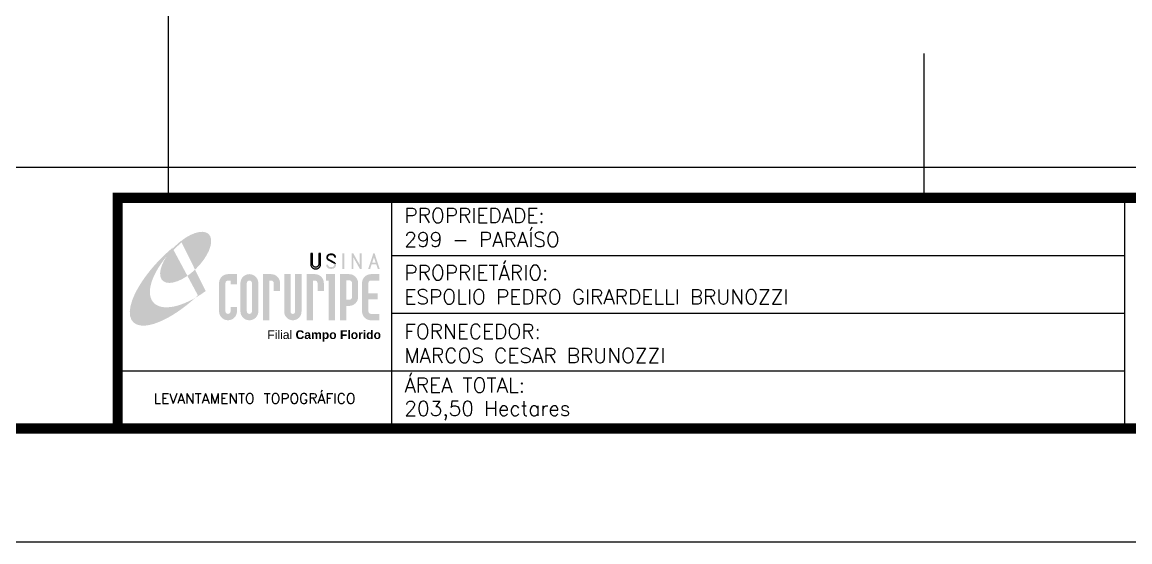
# Model space of a CAD drawing. Header units: inches. Extents: x 733278 to 737733, y 7817354 to 7820504.
# Drawn here: x 734607 to 736072, y 7817354 to 7818042 of the extents above; entities that cross this region are included whole.
import ezdxf
from ezdxf.enums import TextEntityAlignment as Align

# ---------------------------------------------------------------- set-up
doc = ezdxf.new("R2010")
doc.units = ezdxf.units.IN
doc.header["$MEASUREMENT"] = 0
doc.linetypes.add('LIN0', pattern=[0])
doc.layers.add('MALHA', color=8, linetype='Continuous')
doc.layers.add('MARGEM', color=5, linetype='Continuous')
doc.styles.add('ARIAL', font='arial.ttf')
doc.styles.add('SIMPLEX', font='', dxfattribs={"height": 0.2})
doc.styles.get("Standard").update_dxf_attribs({"font": ''})
doc.styles.get('SIMPLEX').set_extended_font_data('simplex.shx')
doc.styles.get('Standard').set_extended_font_data('txt.shx')

# ---------------------------------------------------------------- blocks, each defined once
blk = doc.blocks.new('A$C78F83FB3')
at = {"layer": 'MARGEM'}
h = blk.add_hatch(color=20, dxfattribs=at)
edge = h.paths.add_edge_path()
edge.add_ellipse((19.49, 23.77), major_axis=(-6.68, -6.67), ratio=0.469426, start_angle=292.7328, end_angle=601.2579)
edge.add_ellipse((22.83, 22.05), major_axis=(12.64, 11.29), ratio=0.457614, start_angle=79.9069, end_angle=107.9139)
edge = h.paths.add_edge_path()
edge.add_ellipse((18.28, 18.7), major_axis=(13.95, 13.59), ratio=0.386848, start_angle=63.9612, end_angle=264.5993)
edge.add_ellipse((22.83, 22.05), major_axis=(12.64, 11.29), ratio=0.457614, start_angle=107.9139, end_angle=245.1182, ccw=False)
edge.add_ellipse((19.49, 23.77), major_axis=(-6.68, -6.67), ratio=0.469426, start_angle=241.2579, end_angle=292.7328, ccw=False)
for color, points in [(20, [(15.46, 26.12), (14.17, 24.81), (14.06, 24.24), (14.39, 23.97), (14.67, 24.54), (19.47, 29.32), (18.48, 28.66), (17.31, 27.78)]), (7, [(58.42, 24.9), (57.9, 24.9), (57.9, 21.73, -0.414214), (57.15, 20.98), (56.84, 20.98, -0.414214), (56.09, 21.73), (56.09, 24.9), (55.57, 24.9), (55.57, 21.73, 0.414214), (56.84, 20.46), (57.15, 20.46, 0.414214), (58.42, 21.73)]), (7, [(61.7, 24.9), (61.23, 24.9, 0.396318), (60.04, 23.78), (60.04, 23.72, 0.151912), (60.39, 22.97), (60.46, 22.92), (62.18, 22), (62.85, 21.83, 0.12407), (62.51, 22.42), (60.75, 23.36, -0.13192), (60.56, 23.77, -0.385578), (61.23, 24.37), (61.7, 24.37, -0.414214), (62.37, 23.7), (62.89, 23.7, 0.414214)]), (7, [(62.37, 23.7), (62.89, 23.7, 0.414214), (61.7, 24.9), (61.23, 24.9, 0.396318), (60.04, 23.78), (60.04, 23.72, 0.151912), (60.39, 22.97), (60.46, 22.92), (62.18, 22), (62.18, 22, -0.131921), (62.37, 21.59, -0.385578), (61.7, 20.98), (61.23, 20.98, -0.414214), (60.56, 21.65), (60.04, 21.65, 0.414214), (61.23, 20.46), (61.7, 20.46, 0.402546), (62.89, 21.61, 0.165292), (62.51, 22.42), (60.75, 23.36, -0.13192), (60.56, 23.77, -0.385578), (61.23, 24.37), (61.7, 24.37, -0.414214)]), (7, [(30.97, 12.46), (29.13, 12.46), (29.13, 8.21, 1), (34.29, 8.21), (34.29, 9.41), (32.45, 9.41), (32.45, 8.21, -1), (30.97, 8.21)])]:
    blk.add_hatch(color=color, dxfattribs=at).paths.add_polyline_path(points)
h = blk.add_hatch(color=7, dxfattribs=at)
h.paths.add_polyline_path([(65.24, 24.9), (64.72, 24.9), (64.72, 20.46), (65.24, 20.46)])
h.paths.add_polyline_path([(67.38, 20.46), (67.9, 20.46), (67.9, 23.74), (69.74, 20.46), (70.23, 20.46), (70.23, 24.9), (69.71, 24.9), (69.71, 21.58), (67.85, 24.9), (67.38, 24.9)])
h.paths.add_polyline_path([(72.17, 20.46), (72.72, 20.46), (73.14, 21.73), (74.49, 21.73), (74.9, 20.46), (75.45, 20.46), (74, 24.9), (73.62, 24.9)])
h.paths.add_polyline_path([(73.81, 23.8), (74.32, 22.25), (73.31, 22.25)], flags=16)
h = blk.add_hatch(color=7, dxfattribs=at)
h.paths.add_polyline_path([(31.71, 18.93, 0.414214), (29.13, 16.35), (29.13, 12.46), (30.97, 12.46), (30.97, 16.35, -0.414214), (31.71, 17.09), (32.45, 17.09), (32.45, 16.02), (34.29, 16.02), (34.29, 18.93)])
h.paths.add_polyline_path([(44.15, 17.09, -0.414214), (44.89, 16.35), (44.89, 14.1), (46.72, 14.1), (46.72, 16.17, 0.433937), (44.15, 18.93), (41.77, 18.93), (41.77, 12.46), (43.61, 12.46), (43.61, 17.09)])
h.paths.add_polyline_path([(43.61, 12.46), (41.77, 12.46), (41.77, 5.62), (43.61, 5.62)])
h.paths.add_polyline_path([(47.92, 12.46), (49.75, 12.46), (49.75, 18.93), (47.92, 18.93)])
h.paths.add_polyline_path([(52.91, 18.93), (51.08, 18.93), (51.08, 12.46), (52.91, 12.46)])
h.paths.add_polyline_path([(51.08, 8.12, -1), (49.75, 8.12), (49.75, 12.46), (47.92, 12.46), (47.92, 8.12, 1), (52.91, 8.12), (52.91, 12.46), (51.08, 12.46)])
h.paths.add_polyline_path([(54.41, 12.46), (56.25, 12.46), (56.25, 17.09), (56.79, 17.09, -0.414214), (57.53, 16.35), (57.53, 14.1), (59.36, 14.1), (59.36, 16.17, 0.433937), (56.79, 18.93), (54.41, 18.93)])
h.paths.add_polyline_path([(56.25, 12.46), (54.41, 12.46), (54.41, 5.62), (56.25, 5.62)])
h.paths.add_polyline_path([(60.73, 12.46), (62.58, 12.46), (62.58, 18.93), (60.02, 18.93), (60.02, 17.08), (60.73, 17.08)])
h.paths.add_polyline_path([(62.58, 12.46), (60.73, 12.46), (60.73, 5.62), (62.58, 5.62)])
h.paths.add_polyline_path([(64.06, 12.46), (65.82, 12.46), (65.82, 17.17), (66.66, 17.17, -0.450417), (67.48, 16.25), (67.48, 12.46), (69.24, 12.46, 0.002307), (69.24, 12.48, 0.005282), (69.23, 12.54, -0.000938), (69.23, 12.53), (69.23, 16.17, 0.433937), (66.66, 18.93), (64.06, 18.93)])
h.paths.add_polyline_path([(64.06, 5.62), (65.82, 5.62), (65.82, 9.77), (66.66, 9.77, 0.426056), (69.24, 12.46), (67.48, 12.46), (67.48, 12.45, -0.450417), (66.66, 11.53), (65.82, 11.53), (65.82, 12.46), (64.06, 12.46)])
h.paths.add_polyline_path([(70.37, 12.46), (74.87, 12.46), (74.87, 13.44), (72.21, 13.44), (72.21, 16.35, -0.414214), (72.95, 17.09), (75.38, 17.09), (75.38, 18.93), (72.95, 18.93, 0.414214), (70.37, 16.35)])
h.paths.add_polyline_path([(72.21, 11.62), (74.87, 11.62), (74.87, 12.46), (70.37, 12.46), (70.37, 8.21, 0.414214), (72.95, 5.62), (75.38, 5.62), (75.38, 7.47), (72.95, 7.47, -0.414214), (72.21, 8.21)])
h = blk.add_hatch(color=7, dxfattribs=at)
h.paths.add_polyline_path([(35.29, 16.35), (35.29, 8.21, 1), (40.46, 8.21, 0.016978), (40.45, 8.38), (40.45, 16.17, 0.433937), (37.88, 18.93), (37.87, 18.93, 0.41391)])
h.paths.add_polyline_path([(38.62, 16.35), (38.62, 8.21, -1), (37.13, 8.21), (37.13, 16.35, -1)], flags=16)
at = {"layer": 'MARGEM', "color": 7}
blk.add_lwpolyline([(58.42, 24.9), (57.9, 24.9), (57.9, 21.73, -0.414214), (57.15, 20.98), (56.84, 20.98, -0.414214), (56.09, 21.73), (56.09, 24.9), (55.57, 24.9), (55.57, 21.73, 0.414214), (56.84, 20.46), (57.15, 20.46, 0.414214), (58.42, 21.73), (58.42, 24.9)], format="xyb", close=True, dxfattribs=at)
at = {"layer": 'MARGEM', "color": 252, "insert": (43.05, 2.72), "char_height": 2.5, "attachment_point": 1, "style": 'ARIAL'}
blk.add_mtext_dynamic_manual_height_columns('Filial {\\fArial|b1|i0|c0|p34;Campo Florido}', width=33.0271, gutter_width=2.46, heights=[2.95], dxfattribs=at)

msp = doc.modelspace()

# ---------------------------------------------------------------- linework, layer by layer
at = {"layer": 'MALHA'}
for points in [[(734800, 7818201.1), (734800, 7818009), (734800, 7817809.4)], [(735800, 7818000.2), (735800, 7817809.4)], [(733428, 7817850), (737583, 7817850)]]:
    msp.add_lwpolyline(points, dxfattribs=at)
at = {"layer": 'MARGEM', "color": 174, "linetype": 'LIN0', "flags": 128}
msp.add_lwpolyline([(737733, 7820504.4), (733278, 7820504.4), (733278, 7817354.4), (737733, 7817354.4)], close=True, dxfattribs=at)
at = {"layer": 'MARGEM', "color": 174, "linetype": 'LIN0', "const_width": 13.6, "flags": 128}
for points in [[(737583, 7820354.4), (733428, 7820354.4), (733428, 7817504.4), (737583, 7817504.4)], [(734733, 7817809.4), (737583, 7817809.4), (737583, 7817504.4), (734733, 7817504.4)]]:
    msp.add_lwpolyline(points, close=True, dxfattribs=at)
at = {"layer": 'MARGEM', "color": 174, "linetype": 'LIN0', "flags": 128}
for points in [[(735095.4, 7817809.4), (735095.4, 7817504.4)], [(735095.4, 7817809.4), (735095.4, 7817507.2)], [(736065.2, 7817809.4), (736065.2, 7817508.1)], [(735095.4, 7817733.1), (736065.2, 7817733.1)], [(735095.4, 7817656.9), (736065.2, 7817656.9)], [(734733, 7817580.6), (736065.2, 7817580.6)]]:
    msp.add_lwpolyline(points, dxfattribs=at)

# ---------------------------------------------------------------- block references
at = {"layer": 'MARGEM', "linetype": 'ByBlock', "xscale": 4.587008144540713, "yscale": 4.587008144540713, "zscale": 4.587008144540713}
msp.add_blockref('A$C78F83FB3', (734733.6, 7817621.6), dxfattribs=at)

# ---------------------------------------------------------------- texts
at = {"layer": 'MARGEM', "color": 7, "linetype": 'Continuous', "lineweight": 9, "style": 'SIMPLEX'}
for s, p in [('PROPRIEDADE:', (735112.5, 7817795.7)), ('PROPRIETÁRIO:', (735112.5, 7817720.1)), ('FORNECEDOR:', (735112.5, 7817642.3)), ('ÁREA TOTAL:', (735112.5, 7817571.3))]:
    msp.add_text(s, height=19.5, dxfattribs=at).set_placement(p, align=Align.TOP_LEFT)
at = {"layer": 'MARGEM', "color": 7, "linetype": 'Continuous', "style": 'SIMPLEX'}
for s, p in [('299 - PARAÍSO', (735112.5, 7817763.9)), ('ESPOLIO PEDRO GIRARDELLI BRUNOZZI', (735112.5, 7817688.3)), ('MARCOS CESAR BRUNOZZI', (735112.5, 7817610.5)), ('203,50 Hectares', (735112.5, 7817540.6))]:
    msp.add_text(s, height=19.5, dxfattribs=at).set_placement(p, align=Align.TOP_LEFT)
at = {"layer": 'MARGEM', "color": 7, "linetype": 'ByBlock'}
msp.add_text('LEVANTAMENTO TOPOGRÁFICO', height=13.5, dxfattribs=at).set_placement((734914.2, 7817543.9), align=Align.MIDDLE_CENTER)

doc.saveas('drawing.dxf')
